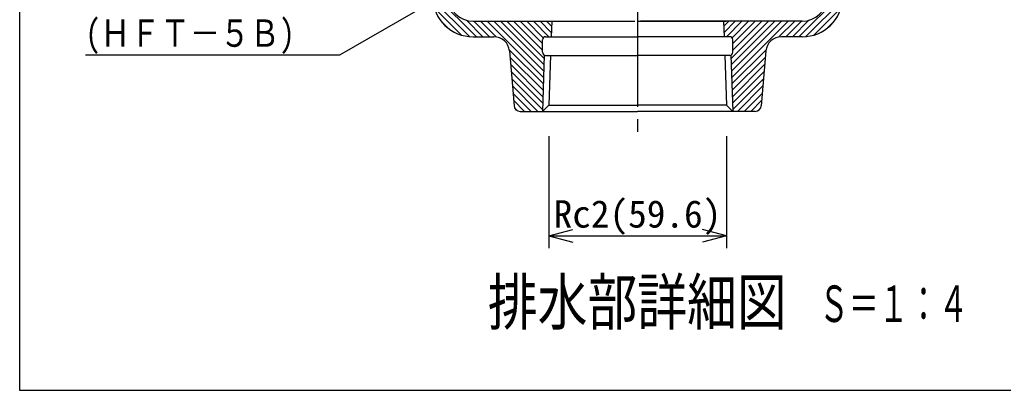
# Model space of a CAD drawing. Units: millimetres, scale not verified, with parts at other scales. Extents: x -1092 to 1092, y -744 to 696.
# Drawn here: x -1092 to -460, y -744 to -506 of the extents above; entities that cross this region are included whole.
import ezdxf
from ezdxf.enums import TextEntityAlignment as Align

# ---------------------------------------------------------------- set-up
doc = ezdxf.new("R2010")
doc.units = ezdxf.units.MM
doc.header["$LTSCALE"] = 8
doc.linetypes.add('CHAIN2', pattern=[12, 9, -1, 1, -1])
for name, color, linetype in [('0-7_枠細線', 5, 'Continuous'), ('0-8_枠中線', 5, 'Continuous'), ('0-E_極細4', 6, 'Continuous'), ('1-1_寸法4', 7, 'Continuous')]:
    doc.layers.add(name, color=color, linetype=linetype)
doc.styles.add('ＭＳ ゴシック', font='')
doc.styles.get('ＭＳ ゴシック').set_extended_font_data('MS Gothic')

msp = doc.modelspace()

# ---------------------------------------------------------------- linework, layer by layer
at = {"layer": '0-8_枠中線'}
msp.add_lwpolyline([(-1092, -744), (-1092, 696), (1092, 696), (1092, -744)], close=True, dxfattribs=at)
at = {"layer": '0-E_極細4', "linetype": 'CHAIN2'}
msp.add_line((-694.894, -201.692), (-694.894, -582.751), dxfattribs=at)
at = {"layer": '0-E_極細4'}
for p, q in [((-798.561, -516.622), (-826.789, -488.393)), ((-802.896, -516.529), (-826.607, -492.818)), ((-591.228, -516.622), (-563, -488.393)), ((-586.893, -516.529), (-563.182, -492.818)), ((-808.13, -515.537), (-825.616, -498.052)), ((-581.659, -515.537), (-564.173, -498.052)), ((-817.172, -510.738), (-820.816, -507.094)), ((-794.318, -516.622), (-804.871, -506.068)), ((-800.7, -506.622), (-696.694, -506.622)), ((-790.075, -516.622), (-800.075, -506.622)), ((-785.711, -516.744), (-795.833, -506.622)), ((-755.349, -542.863), (-791.59, -506.622)), ((-755.211, -538.758), (-787.347, -506.622)), ((-755.074, -534.652), (-783.105, -506.622)), ((-754.937, -530.547), (-778.862, -506.622)), ((-756.076, -525.165), (-774.62, -506.622)), ((-756.076, -520.923), (-770.377, -506.622)), ((-755.519, -517.237), (-766.134, -506.622)), ((-751.892, -516.622), (-761.892, -506.622)), ((-750.377, -513.894), (-757.649, -506.622)), ((-750.24, -509.788), (-753.406, -506.622)), ((-750.134, -506.622), (-750.468, -516.622)), ((-694.894, -506.622), (-638.094, -506.622)), ((-589.089, -506.622), (-693.095, -506.622)), ((-639.655, -506.622), (-639.321, -516.622)), ((-639.549, -509.788), (-636.383, -506.622)), ((-639.412, -513.894), (-632.14, -506.622)), ((-637.897, -516.622), (-627.897, -506.622)), ((-634.852, -530.547), (-610.927, -506.622)), ((-634.715, -534.652), (-606.684, -506.622)), ((-634.578, -538.758), (-602.441, -506.622)), ((-634.44, -542.863), (-598.199, -506.622)), ((-634.27, -517.237), (-623.655, -506.622)), ((-633.713, -525.165), (-615.169, -506.622)), ((-633.713, -520.923), (-619.412, -506.622)), ((-604.078, -516.744), (-593.956, -506.622)), ((-599.714, -516.622), (-589.714, -506.622)), ((-595.471, -516.622), (-584.918, -506.068)), ((-572.616, -510.738), (-568.973, -507.094)), ((-800.7, -516.622), (-787.269, -516.622)), ((-754.076, -516.622), (-694.894, -516.622)), ((-635.713, -516.622), (-694.894, -516.622)), ((-589.089, -516.622), (-602.52, -516.622)), ((-756.076, -526.622), (-756.076, -518.622)), ((-633.713, -526.622), (-633.713, -518.622)), ((-755.486, -546.968), (-777.391, -525.064)), ((-777.304, -525.786), (-774.353, -560.956)), ((-755.624, -551.073), (-776.973, -529.724)), ((-754.076, -528.622), (-694.894, -528.622)), ((-750.87, -528.622), (-751.941, -560.63)), ((-635.713, -528.622), (-694.894, -528.622)), ((-638.919, -528.622), (-637.848, -560.63)), ((-634.303, -546.968), (-612.398, -525.064)), ((-634.165, -551.073), (-612.816, -529.724)), ((-612.485, -525.786), (-615.435, -560.956)), ((-755.761, -555.179), (-776.585, -534.355)), ((-634.028, -555.179), (-613.204, -534.355)), ((-755.898, -559.284), (-776.196, -538.986)), ((-633.891, -559.284), (-613.593, -538.986)), ((-756.036, -563.389), (-775.808, -543.617)), ((-759.046, -564.622), (-775.419, -548.248)), ((-633.753, -563.389), (-613.981, -543.617)), ((-630.743, -564.622), (-614.369, -548.248)), ((-763.289, -564.622), (-775.031, -552.879)), ((-626.5, -564.622), (-614.758, -552.879)), ((-767.531, -564.622), (-774.642, -557.51)), ((-772.238, -564.157), (-773.903, -562.493)), ((-751.948, -560.637), (-756.075, -564.618)), ((-751.941, -560.622), (-694.894, -560.622)), ((-637.848, -560.622), (-694.894, -560.622)), ((-637.841, -560.637), (-633.714, -564.618)), ((-622.258, -564.622), (-615.146, -557.51)), ((-617.55, -564.157), (-615.886, -562.493)), ((-770.367, -564.622), (-756.077, -564.622)), ((-619.421, -564.622), (-633.712, -564.622))]:
    msp.add_line(p, q, dxfattribs=at)
for points in [[(-754.867, -528.459), (-756.077, -564.622), (-694.894, -564.622)], [(-634.922, -528.459), (-633.712, -564.622), (-694.894, -564.622)]]:
    msp.add_lwpolyline(points, dxfattribs=at)
for centre, radius, start, end in [((-800.7, -490.622), 26, 181.92122, 270), ((-800.7, -490.622), 16, 181.92122, 270), ((-589.089, -490.622), 16, 270, 358.07878), ((-589.089, -490.622), 26, 270, 358.07878), ((-787.269, -526.622), 10, 4.79504, 90), ((-754.076, -518.622), 2, 90, 180), ((-635.713, -518.622), 2, 0, 90), ((-602.52, -526.622), 10, 90, 175.20496), ((-754.076, -526.622), 2, 180, 270), ((-635.713, -526.622), 2, 270, 360), ((-770.367, -560.622), 4, 184.79504, 270), ((-619.421, -560.622), 4, 270, 355.20496)]:
    msp.add_arc(centre, radius, start, end, dxfattribs=at)
at = {"layer": '1-1_寸法4'}
for p, q in [((-751.941, -580.622), (-751.941, -652.622)), ((-637.848, -580.622), (-637.848, -652.622)), ((-751.941, -644.622), (-736.486, -640.481)), ((-751.941, -644.622), (-736.486, -648.763)), ((-751.941, -644.622), (-637.848, -644.622)), ((-637.848, -644.622), (-653.303, -640.481)), ((-637.848, -644.622), (-653.303, -648.763))]:
    msp.add_line(p, q, dxfattribs=at)
msp.add_lwpolyline([(-820.611, -490.329), (-886.517, -528.38), (-1049.717, -528.38)], dxfattribs=at)

# ---------------------------------------------------------------- texts
at = {"layer": '0-7_枠細線', "style": 'ＭＳ ゴシック'}
for s, height, width, p in [('排水部詳細図', 29.33, 0.8, (-791.171, -710.642)), ('Ｓ＝１：４', 23.46, 0.6, (-578.409, -707.07))]:
    msp.add_text(s, height=height, dxfattribs=dict(at, width=width)).set_placement(p, align=Align.BOTTOM_LEFT)
at = {"layer": '1-1_寸法4', "style": 'ＭＳ ゴシック', "width": 0.8}
msp.add_text('(ＨＦＴ－５Ｂ)   ', height=17.6, dxfattribs=at).set_placement((-1049.717, -528.38), align=Align.BOTTOM_LEFT)
at = {"layer": '1-1_寸法4', "style": 'ＭＳ ゴシック'}
msp.add_text('Rc2(59.6)', height=17.6, dxfattribs=at).set_placement((-748.894, -644.622), align=Align.BOTTOM_LEFT)

doc.saveas('drawing.dxf')
